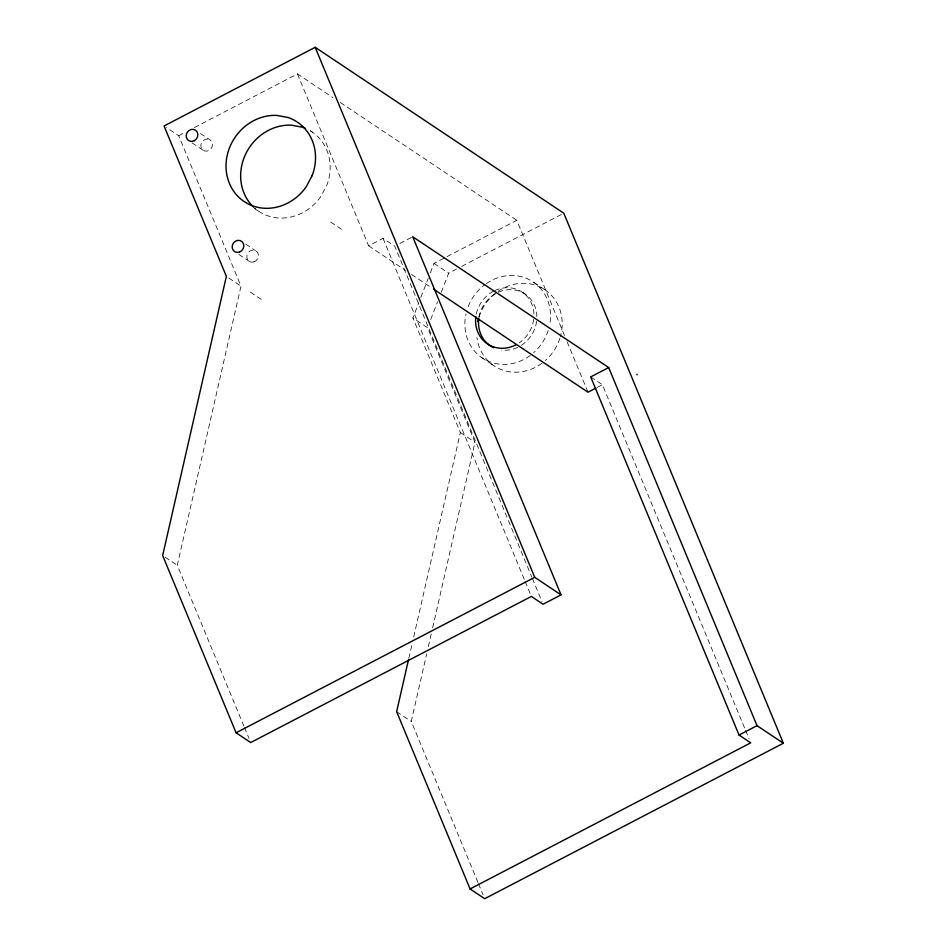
<?xml version="1.0" encoding="UTF-8"?>
<svg xmlns="http://www.w3.org/2000/svg" width="946" height="946" viewBox="0 0 946 946"><rect width="100%" height="100%" fill="white"/><g stroke="black" fill="none" stroke-linecap="round" stroke-linejoin="round"><path stroke-width="0.71" stroke-dasharray="4.73 3.55" d="M243.926 726.185L177.28 565.27L240.994 286.141L178.688 135.727L166.508 127.592M408.802 658.428L412.409 642.606M413.721 636.847L460.359 432.535L412.894 317.939L418.711 302.945M477.919 882.334L411.274 721.431L426.705 653.804M428.349 646.615L431.305 633.666M432.618 627.908L474.987 442.302L427.521 327.694L412.894 317.939M420.816 297.482L428.219 278.396M430.335 272.945L434.037 263.39L445.672 257.336M430.69 319.512L437.56 301.786M441.262 292.243L448.664 273.158L456.516 269.066M178.688 135.727L183.914 133.008M194.344 127.58L297.434 73.918L332.968 97.639M297.434 73.918L368.633 245.818L383.024 238.321L394.719 246.126L531.782 577.013M399.862 243.453L411.427 237.434M446.973 256.662L516.8 220.312L564.833 336.279M461.743 266.346L562.492 213.902M597.163 387.446L602.389 384.715L745.093 729.224M340.324 102.546L516.8 220.312M310.276 130.725L312.712 132.357M533.816 282.405L545.511 290.221M522.582 292.397L525.503 294.348M434.037 263.39L448.664 273.158M590.694 376.91L602.389 384.715M200.446 133.492L210.201 140.008A6.232 5.652 -56.3 0 1 208.865 150.497A6.232 5.652 -56.3 0 1 200.848 144.868A6.232 5.652 -56.3 0 1 210.201 140.008M368.633 245.818L405.396 270.355M411.522 274.435L429.91 286.709M330.71 222.062L342.417 229.866M192.109 142.917L203.083 150.248M481.573 357.493L493.28 365.298M254.439 208.404L258.092 210.852M245.783 244.127L255.526 250.631M238.747 254.332L249.72 261.652M250.406 292.16L262.101 299.977M228.802 278.006L240.994 286.141M460.359 432.535L474.987 442.302M165.089 557.135L177.28 565.27M396.646 711.676L411.274 721.431M745.649 730.584L749.043 738.755M567.092 341.731L587.998 392.212M532.35 578.384L541.94 601.526M383.024 238.321L524.592 580.099M525.16 581.459L530.801 595.081M478.487 883.706L483.004 894.609M244.494 727.545L249.011 738.448M310.335 130.82A47.808 43.327 -56.3 0 1 326.725 185.487L320.86 196.496A47.808 43.327 -56.3 0 1 254.758 208.226M486.35 283.587A45.739 41.447 -56.3 0 1 532.681 281.648A45.739 41.447 -56.3 0 1 549.673 324.691M548.207 330.45A45.739 41.447 -56.3 0 1 533.698 352.669M530.245 355.46A45.739 41.447 -56.3 0 1 482.708 358.25A45.739 41.447 -56.3 0 1 466.011 313.765M468.175 306.658A45.739 41.447 -56.3 0 1 485.144 284.439M498.045 291.392A45.739 41.447 -56.3 0 1 546.067 290.611A45.739 41.447 -56.3 0 1 560.339 336.823M559.902 338.254A45.739 41.447 -56.3 0 1 545.404 360.473M541.952 363.264A45.739 41.447 -56.3 0 1 476.938 337.462M478.877 317.265A45.739 41.447 -56.3 0 1 496.839 292.255M478.96 317.371A31.183 28.262 -56.3 0 1 511.55 289.665A31.183 28.262 -56.3 0 1 536.772 319.902M536.63 321.214A31.183 28.262 -56.3 0 1 518.822 346.804M517.639 347.395A31.183 28.262 -56.3 0 1 501.333 350.008M494.829 290.552A31.183 28.262 -56.3 0 1 533.934 313.977M533.698 319.263A31.183 28.262 -56.3 0 1 519.319 342.795M476.287 314.107A31.183 28.262 -56.3 0 1 493.646 291.143M254.143 261.829A6.232 5.652 -56.3 0 0 256.744 251.47A6.232 5.652 -56.3 0 0 246.977 255.124A6.232 5.652 -56.3 0 0 254.143 261.829"/><path stroke-width="1.42" d="M408.471 659.87L396.646 711.676L470.079 888.944L484.695 898.7L783.347 743.237L563.804 213.217L315.184 47.3L164.06 125.972L226.366 276.374L162.653 555.515L236.086 732.783L250.702 742.539L531.368 596.441L543.063 604.246L561.049 594.88L412.716 236.76L608.68 367.545L757.025 725.665L783.347 743.237M608.68 367.545L590.694 376.91L739.027 735.03L750.734 742.835L470.079 888.944M595.85 388.12L587.998 392.212L433.587 289.157M236.086 732.783L534.726 577.32L561.049 594.88M739.027 735.03L757.025 725.665M315.184 47.3L534.726 577.32M636.859 374.214L637.107 374.853M253.705 207.257A47.808 43.327 -56.3 0 1 245.298 154.837A47.808 43.327 -56.3 0 1 291.321 125.168L302.602 127.249A47.808 43.327 -56.3 0 1 305.251 128.242M477.718 321.569A45.739 41.447 -56.3 0 1 478.451 318.684M515.901 344.852A31.183 28.262 -56.3 0 1 475.838 316.733M493.729 347.773A31.183 28.262 -56.3 0 1 478.759 318.684M312.097 175.731L306.244 186.74A47.808 43.327 -56.3 0 1 229.405 183.382A47.808 43.327 -56.3 0 1 276.693 115.4L287.974 117.481A47.808 43.327 -56.3 0 1 312.097 175.731M194.237 140.741A6.232 5.652 -56.3 0 0 195.574 130.241A6.232 5.652 -56.3 0 0 186.232 135.112A6.232 5.652 -56.3 0 0 194.237 140.741M239.527 252.062A6.232 5.652 -56.3 0 0 242.117 241.715A6.232 5.652 -56.3 0 0 232.361 245.357A6.232 5.652 -56.3 0 0 239.527 252.062"/></g></svg>
